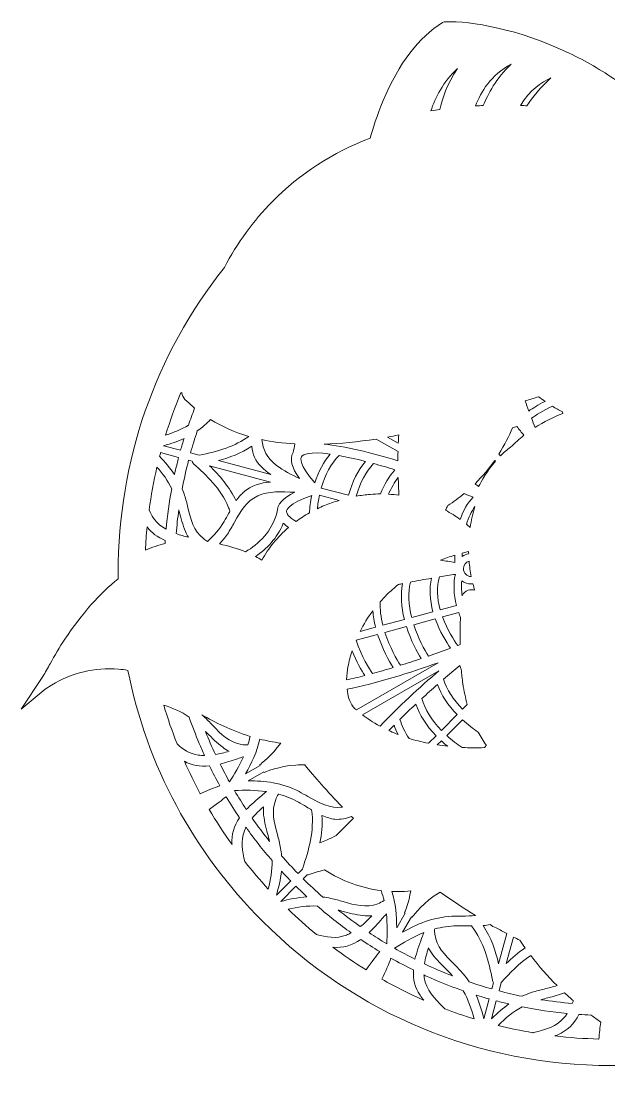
# Model space of a CAD drawing. Header units: millimetres. Extents: x 29 to 1471, y -326 to -22.
# Drawn here: x 1130 to 1299.6, y -326 to -22.5 of the extents above; entities that cross this region are included whole.
import ezdxf

# ---------------------------------------------------------------- set-up
doc = ezdxf.new("R2010")
doc.units = ezdxf.units.MM
doc.header["$MEASUREMENT"] = 0
doc.layers.add('Layer 1', color=7, linetype='Continuous')

msp = doc.modelspace()

# ---------------------------------------------------------------- linework, layer by layer
at = {"layer": 'Layer 1', "lineweight": 0}
for points, knots in [([(1463.9, -133.42), (1463.9, -133.42), (1462.07, -134.56), (1462.07, -134.56), (1456.36, -138.13), (1449.52, -139.77), (1442.81, -139.19), (1440.37, -138.98), (1437.94, -138.49), (1435.39, -137.71), (1428.45, -116.33), (1416.78, -97.34), (1400.7, -81.25), (1374.27, -54.82), (1339.14, -40.05), (1301.78, -39.64), (1297.49, -36.67), (1292.9, -34.01), (1288.14, -31.74), (1273.47, -24.73), (1259.79, -22.49), (1252.54, -22.68), (1252.54, -22.68), (1252.05, -22.7), (1252.05, -22.7), (1252.05, -22.7), (1251.64, -22.95), (1251.64, -22.95), (1244.8, -27.12), (1239.04, -34.68), (1234.52, -45.42), (1232.7, -49.74), (1231.48, -53.66), (1230.77, -56.25), (1219.95, -60.39), (1210.45, -66.56), (1202.53, -74.6), (1197.06, -80.14), (1192.4, -86.54), (1188.68, -93.62), (1168.65, -118.86), (1158.07, -149.33), (1158.07, -181.75), (1158.07, -182.17), (1158.08, -182.59), (1158.08, -183.01), (1158.08, -183.01), (1158.09, -183.44), (1158.09, -183.44), (1152.75, -187.66), (1147.57, -193.5), (1142.68, -200.82), (1141.11, -203.18), (1139.75, -205.59), (1138.43, -207.94), (1137.75, -209.15), (1137.06, -210.4), (1136.32, -211.64), (1136.32, -211.64), (1130.04, -221.01), (1130.04, -221.01), (1130.04, -221.01), (1137.02, -215.28), (1137.02, -215.28), (1137.02, -215.28), (1138.86, -214.13), (1138.86, -214.13), (1144.57, -210.56), (1151.4, -208.92), (1158.12, -209.5), (1159, -209.58), (1159.91, -209.69), (1160.84, -209.85), (1166.31, -237.27), (1179.74, -262.3), (1199.7, -282.25), (1226.54, -309.1), (1262.23, -323.88), (1300.2, -323.88), (1308.42, -323.88), (1316.69, -323.17), (1324.77, -321.77), (1332.93, -324.47), (1341.22, -326.02), (1347.51, -326.02), (1347.82, -326.02), (1348.11, -326.01), (1348.39, -326.01), (1348.39, -326.01), (1348.88, -325.99), (1348.88, -325.99), (1348.88, -325.99), (1349.3, -325.74), (1349.3, -325.74), (1354.84, -322.36), (1359.7, -316.71), (1363.75, -308.95), (1377.37, -302.13), (1389.8, -293.15), (1400.7, -282.25), (1427.54, -255.41), (1442.33, -219.72), (1442.33, -181.75), (1442.33, -176.61), (1442.05, -171.42), (1441.5, -166.3), (1447.3, -162.03), (1452.93, -155.83), (1458.25, -147.87), (1459.82, -145.52), (1461.16, -143.13), (1462.47, -140.8), (1463.08, -139.71), (1463.85, -138.35), (1464.61, -137.05), (1464.61, -137.05), (1470.89, -127.68), (1470.89, -127.68), (1470.89, -127.68), (1463.9, -133.42), (1463.9, -133.42)], [0, 0, 0, 0, 1, 1, 1, 2, 2, 2, 3, 3, 3, 4, 4, 4, 5, 5, 5, 6, 6, 6, 7, 7, 7, 8, 8, 8, 9, 9, 9, 10, 10, 10, 11, 11, 11, 12, 12, 12, 13, 13, 13, 14, 14, 14, 15, 15, 15, 16, 16, 16, 17, 17, 17, 18, 18, 18, 19, 19, 19, 20, 20, 20, 21, 21, 21, 22, 22, 22, 23, 23, 23, 24, 24, 24, 25, 25, 25, 26, 26, 26, 27, 27, 27, 28, 28, 28, 29, 29, 29, 30, 30, 30, 31, 31, 31, 32, 32, 32, 33, 33, 33, 34, 34, 34, 35, 35, 35, 36, 36, 36, 37, 37, 37, 38, 38, 38, 39, 39, 39, 40, 40, 40, 40]), ([(1255.97, -36.18), (1252.94, -40.58), (1251.51, -45.02), (1250.84, -48.02), (1249.98, -48.15), (1249.12, -48.29), (1248.26, -48.43), (1249.5, -44.57), (1251.77, -40.05), (1255.97, -36.18)], [0, 0, 0, 0, 1, 1, 1, 2, 2, 2, 3, 3, 3, 3]), ([(1271.43, -34.9), (1267.13, -38.9), (1264.66, -43.72), (1263.39, -46.86), (1262.65, -46.89), (1261.9, -46.92), (1261.16, -46.97), (1262.64, -42.9), (1265.57, -38.11), (1271.43, -34.9)], [0, 0, 0, 0, 1, 1, 1, 2, 2, 2, 3, 3, 3, 3]), ([(1282.82, -38.92), (1279.92, -41.56), (1277.6, -44.54), (1275.97, -46.94), (1275.36, -46.9), (1274.76, -46.87), (1274.15, -46.84), (1276.82, -42.36), (1280.18, -40.08), (1282.82, -38.92)], [0, 0, 0, 0, 1, 1, 1, 2, 2, 2, 3, 3, 3, 3]), ([(1176.07, -129.94), (1176.18, -129.86), (1176.29, -129.77), (1176.4, -129.69), (1176.45, -130.43), (1176.78, -131.14), (1177.31, -131.65), (1177.31, -131.65), (1177.84, -132.15), (1177.84, -132.15), (1177.84, -132.16), (1177.85, -132.17), (1177.85, -132.17), (1177.86, -132.17), (1177.86, -132.18), (1177.87, -132.18), (1178.6, -132.88), (1179.35, -133.55), (1180.12, -134.19), (1179.49, -135.79), (1178.89, -137.43), (1178.31, -139.09), (1176.26, -140.33), (1174.1, -141.23), (1171.75, -141.97), (1173, -137.89), (1174.45, -133.87), (1176.07, -129.94)], [0, 0, 0, 0, 1, 1, 1, 2, 2, 2, 3, 3, 3, 4, 4, 4, 5, 5, 5, 6, 6, 6, 7, 7, 7, 8, 8, 8, 9, 9, 9, 9]), ([(1279.34, -130.89), (1279.94, -131.35), (1280.56, -131.8), (1281.19, -132.23), (1279.23, -133.22), (1277.62, -134.24), (1276.51, -135.01), (1276.15, -134.05), (1275.8, -133.08), (1275.46, -132.12), (1276.69, -131.73), (1277.96, -131.33), (1279.34, -130.89)], [0, 0, 0, 0, 1, 1, 1, 2, 2, 2, 3, 3, 3, 4, 4, 4, 4]), ([(1286.21, -135.28), (1286.21, -135.28), (1286.33, -135.73), (1286.33, -135.73), (1283.51, -136.78), (1280.82, -138.13), (1278.3, -139.75), (1277.96, -138.87), (1277.62, -137.99), (1277.28, -137.09), (1278.42, -136.29), (1280.6, -134.87), (1283.32, -133.63), (1284.27, -134.21), (1285.23, -134.76), (1286.21, -135.28)], [0, 0, 0, 0, 1, 1, 1, 2, 2, 2, 3, 3, 3, 4, 4, 4, 5, 5, 5, 5]), ([(1182.49, -139.54), (1183.26, -138.89), (1184, -138.18), (1184.71, -137.48), (1188.04, -139.54), (1191.71, -141.16), (1195.76, -142.33), (1191.71, -145.22), (1187.06, -146.62), (1181.41, -147.79), (1181.41, -147.79), (1178.93, -147.12), (1178.93, -147.12), (1179.51, -145.03), (1180.17, -142.89), (1180.89, -140.76), (1181.44, -140.37), (1181.98, -139.96), (1182.49, -139.54)], [0, 0, 0, 0, 1, 1, 1, 2, 2, 2, 3, 3, 3, 4, 4, 4, 5, 5, 5, 6, 6, 6, 6]), ([(1275.1, -142.03), (1273.75, -143.1), (1272.46, -144.26), (1271.23, -145.49), (1270.24, -146.19), (1269.28, -146.99), (1268.35, -147.91), (1268.35, -147.91), (1267.88, -147.44), (1267.88, -147.44), (1269.53, -144.82), (1270.81, -142.24), (1271.79, -139.88), (1272.21, -139.73), (1272.63, -139.6), (1273.05, -139.5), (1273.75, -140.35), (1274.43, -141.2), (1275.1, -142.03)], [0, 0, 0, 0, 1, 1, 1, 2, 2, 2, 3, 3, 3, 4, 4, 4, 5, 5, 5, 6, 6, 6, 6]), ([(1238.85, -144.3), (1238.85, -144.3), (1235.78, -142.53), (1235.78, -142.53), (1236.83, -142.34), (1237.89, -142.15), (1238.97, -141.93), (1238.91, -142.72), (1238.88, -143.51), (1238.85, -144.3)], [0, 0, 0, 0, 1, 1, 1, 2, 2, 2, 3, 3, 3, 3]), ([(1177.06, -142.94), (1176.7, -144.08), (1176.37, -145.23), (1176.05, -146.35), (1176.05, -146.35), (1171.11, -145.03), (1171.11, -145.03), (1173.41, -144.41), (1175.33, -143.74), (1177.06, -142.94)], [0, 0, 0, 0, 1, 1, 1, 2, 2, 2, 3, 3, 3, 3]), ([(1197.42, -148.36), (1198.35, -150.42), (1200.14, -152.04), (1202.09, -153.33), (1202.09, -153.33), (1187.01, -149.29), (1187.01, -149.29), (1190.1, -148.47), (1193.45, -147.28), (1196.57, -145.16), (1196.73, -146.42), (1197.01, -147.47), (1197.42, -148.36)], [0, 0, 0, 0, 1, 1, 1, 2, 2, 2, 3, 3, 3, 4, 4, 4, 4]), ([(1209, -144.52), (1208.89, -145.35), (1208.72, -146.18), (1208.5, -147.01), (1207.49, -148.86), (1208.08, -151.27), (1210.36, -154.52), (1210.35, -154.52), (1210.35, -154.51), (1210.35, -154.51), (1208.07, -153.37), (1205.71, -152.19), (1203.77, -150.72), (1200.91, -148.56), (1199.87, -146.06), (1199.48, -143.26), (1202.46, -143.89), (1205.63, -144.32), (1209, -144.52)], [0, 0, 0, 0, 1, 1, 1, 2, 2, 2, 3, 3, 3, 4, 4, 4, 5, 5, 5, 6, 6, 6, 6]), ([(1238.78, -146.73), (1238.76, -147.61), (1238.76, -148.5), (1238.76, -149.38), (1231.15, -147.04), (1223.28, -145.06), (1217.45, -144.61), (1222.12, -144.44), (1227.12, -143.93), (1232.47, -143.09), (1232.47, -143.09), (1238.78, -146.73), (1238.78, -146.73)], [0, 0, 0, 0, 1, 1, 1, 2, 2, 2, 3, 3, 3, 4, 4, 4, 4]), ([(1170.3, -147.03), (1170.3, -147.03), (1175.5, -148.42), (1175.5, -148.42), (1175.07, -150.07), (1174.67, -151.72), (1174.31, -153.36), (1173.04, -151.43), (1171.57, -149.7), (1170.02, -148.09), (1170.11, -147.74), (1170.21, -147.38), (1170.3, -147.03)], [0, 0, 0, 0, 1, 1, 1, 2, 2, 2, 3, 3, 3, 4, 4, 4, 4]), ([(1210.94, -148.2), (1211.4, -147.54), (1213.1, -146.59), (1219.23, -147.44), (1217.32, -149.69), (1215.84, -152.48), (1214.8, -155.77), (1210.12, -150.37), (1210.65, -148.62), (1210.94, -148.2)], [0, 0, 0, 0, 1, 1, 1, 2, 2, 2, 3, 3, 3, 3]), ([(1229.42, -149.57), (1227.23, -152.14), (1225.58, -155.42), (1224.52, -159.34), (1224.52, -159.34), (1216.64, -157.23), (1216.64, -157.23), (1217.74, -153.32), (1219.46, -150.17), (1221.76, -147.85), (1224.01, -148.26), (1226.58, -148.84), (1229.42, -149.57)], [0, 0, 0, 0, 1, 1, 1, 2, 2, 2, 3, 3, 3, 4, 4, 4, 4]), ([(1169.25, -151.22), (1170.9, -153.07), (1172.4, -155.11), (1173.49, -157.43), (1172.78, -161.28), (1172.24, -165.21), (1171.89, -169.13), (1171.23, -168.77), (1170.65, -168.38), (1170.12, -167.95), (1168.59, -166.72), (1167.65, -165.22), (1166.98, -163.57), (1167.55, -159.43), (1168.31, -155.3), (1169.25, -151.22)], [0, 0, 0, 0, 1, 1, 1, 2, 2, 2, 3, 3, 3, 4, 4, 4, 5, 5, 5, 5]), ([(1178.16, -162.85), (1177.88, -161.7), (1177.59, -160.51), (1177.21, -159.35), (1177.02, -158.74), (1176.79, -158.13), (1176.53, -157.5), (1177.05, -154.72), (1177.67, -151.93), (1178.38, -149.19), (1178.38, -149.19), (1179.41, -149.47), (1179.41, -149.47), (1179.45, -149.76), (1179.59, -150.03), (1179.83, -150.25), (1183.51, -153.62), (1187.68, -157.44), (1189.81, -162.63), (1189.97, -163), (1190.12, -163.41), (1190.29, -163.9), (1190.18, -164.1), (1190.07, -164.3), (1189.96, -164.5), (1189.5, -165.35), (1189.06, -166.16), (1188.59, -166.92), (1187.24, -169.1), (1185.69, -170.98), (1183.87, -172.67), (1183.42, -172.4), (1183.02, -172.12), (1182.65, -171.82), (1182.65, -171.82), (1182.65, -171.82), (1182.65, -171.82), (1179.78, -169.51), (1178.99, -166.28), (1178.16, -162.85)], [0, 0, 0, 0, 1, 1, 1, 2, 2, 2, 3, 3, 3, 4, 4, 4, 5, 5, 5, 6, 6, 6, 7, 7, 7, 8, 8, 8, 9, 9, 9, 10, 10, 10, 11, 11, 11, 12, 12, 12, 13, 13, 13, 13]), ([(1194.14, -158.53), (1193.42, -159.17), (1192.75, -159.95), (1192.06, -160.94), (1190.22, -156.96), (1187.36, -153.71), (1184.38, -150.8), (1184.38, -150.8), (1201.95, -155.51), (1201.95, -155.51), (1199.21, -155.72), (1196.44, -156.47), (1194.14, -158.53)], [0, 0, 0, 0, 1, 1, 1, 2, 2, 2, 3, 3, 3, 4, 4, 4, 4]), ([(1230.77, -159.07), (1229.43, -159.18), (1228.08, -159.36), (1226.71, -159.61), (1227.8, -155.71), (1229.49, -152.54), (1231.75, -150.19), (1233.69, -150.72), (1235.75, -151.32), (1237.87, -151.97), (1236.17, -153.89), (1234.79, -156.23), (1233.75, -158.94), (1232.75, -158.95), (1231.76, -158.99), (1230.77, -159.07)], [0, 0, 0, 0, 1, 1, 1, 2, 2, 2, 3, 3, 3, 4, 4, 4, 5, 5, 5, 5]), ([(1261.01, -156), (1263.22, -153.81), (1265.1, -151.53), (1266.67, -149.27), (1266.67, -149.27), (1266.88, -149.48), (1266.88, -149.48), (1264.42, -152.31), (1262.81, -155.25), (1262.04, -156.83), (1261.7, -156.56), (1261.35, -156.28), (1261.01, -156)], [0, 0, 0, 0, 1, 1, 1, 2, 2, 2, 3, 3, 3, 4, 4, 4, 4]), ([(1236.06, -159.01), (1236.83, -157.18), (1237.76, -155.56), (1238.85, -154.17), (1238.9, -155.87), (1238.97, -157.58), (1239.06, -159.3), (1238.06, -159.17), (1237.06, -159.07), (1236.06, -159.01)], [0, 0, 0, 0, 1, 1, 1, 2, 2, 2, 3, 3, 3, 3]), ([(1203.93, -164.07), (1202.42, -169.81), (1198.61, -173.41), (1194.76, -175.64), (1192.48, -174.7), (1189.98, -173.94), (1187.28, -173.36), (1188.09, -172.5), (1188.85, -171.57), (1189.55, -170.55), (1189.55, -170.55), (1189.55, -170.55), (1189.55, -170.55), (1190.33, -169.41), (1191.01, -168.21), (1191.66, -167.04), (1193.41, -163.93), (1195.06, -160.99), (1198.35, -159.5), (1201.41, -158.11), (1205.23, -158.25), (1209, -158.47), (1205.51, -160.15), (1203.88, -161.96), (1203.93, -164.07)], [0, 0, 0, 0, 1, 1, 1, 2, 2, 2, 3, 3, 3, 4, 4, 4, 5, 5, 5, 6, 6, 6, 7, 7, 7, 8, 8, 8, 8]), ([(1206.64, -164.09), (1206.6, -163.58), (1207.02, -161.78), (1213.88, -159.42), (1213.53, -161.18), (1213.33, -162.87), (1213.22, -164.4), (1211.88, -165.16), (1210.59, -166.01), (1209.36, -166.92), (1207.17, -165.6), (1206.68, -164.64), (1206.64, -164.09)], [0, 0, 0, 0, 1, 1, 1, 2, 2, 2, 3, 3, 3, 4, 4, 4, 4]), ([(1221.76, -160.82), (1221.05, -161.03), (1220.33, -161.26), (1219.59, -161.51), (1218.2, -161.99), (1216.84, -162.56), (1215.52, -163.2), (1215.65, -161.97), (1215.84, -160.65), (1216.13, -159.31), (1216.13, -159.31), (1221.76, -160.82), (1221.76, -160.82)], [0, 0, 0, 0, 1, 1, 1, 2, 2, 2, 3, 3, 3, 4, 4, 4, 4]), ([(1260.42, -159.86), (1258.82, -161.59), (1257.58, -163.74), (1256.7, -166.28), (1255.37, -165.33), (1253.96, -164.45), (1252.48, -163.65), (1252.68, -163.18), (1252.88, -162.73), (1253.11, -162.29), (1254.81, -161.2), (1256.38, -160.06), (1257.83, -158.86), (1258.71, -159.2), (1259.57, -159.53), (1260.42, -159.86)], [0, 0, 0, 0, 1, 1, 1, 2, 2, 2, 3, 3, 3, 4, 4, 4, 5, 5, 5, 5]), ([(1178.32, -171.43), (1177.18, -171.15), (1175.96, -170.82), (1174.79, -170.4), (1174.98, -168.13), (1175.23, -165.83), (1175.54, -163.56), (1175.57, -163.68), (1175.61, -163.8), (1175.64, -163.92), (1176.15, -165.86), (1176.68, -167.87), (1177.49, -169.79), (1177.73, -170.36), (1178.01, -170.91), (1178.32, -171.43)], [0, 0, 0, 0, 1, 1, 1, 2, 2, 2, 3, 3, 3, 4, 4, 4, 5, 5, 5, 5]), ([(1259.6, -168.59), (1259.6, -168.59), (1258.65, -167.79), (1258.65, -167.79), (1258.6, -167.75), (1258.56, -167.72), (1258.51, -167.68), (1259.11, -165.72), (1259.94, -164.02), (1260.97, -162.58), (1260.37, -164.54), (1259.91, -166.54), (1259.6, -168.59)], [0, 0, 0, 0, 1, 1, 1, 2, 2, 2, 3, 3, 3, 4, 4, 4, 4]), ([(1166.4, -168.47), (1167.66, -170.15), (1169.37, -171.42), (1171.63, -172.39), (1171.62, -172.66), (1171.61, -172.94), (1171.59, -173.22), (1169.69, -173.69), (1167.79, -174.35), (1165.9, -175.19), (1166.01, -172.95), (1166.18, -170.71), (1166.4, -168.47)], [0, 0, 0, 0, 1, 1, 1, 2, 2, 2, 3, 3, 3, 4, 4, 4, 4]), ([(1199.49, -178.06), (1198.91, -177.69), (1198.3, -177.34), (1197.67, -177.01), (1200.89, -174.84), (1203.89, -171.76), (1205.67, -167.39), (1206.12, -167.81), (1206.64, -168.22), (1207.23, -168.62), (1204.06, -171.35), (1201.4, -174.56), (1199.49, -178.06)], [0, 0, 0, 0, 1, 1, 1, 2, 2, 2, 3, 3, 3, 4, 4, 4, 4]), ([(1259.15, -175.54), (1259.15, -175.76), (1259.16, -175.97), (1259.17, -176.18), (1258.49, -176.3), (1257.85, -176.57), (1257.29, -176.98), (1257.29, -176.69), (1257.29, -176.37), (1257.3, -176.03), (1257.3, -176.03), (1259.15, -175.54), (1259.15, -175.54)], [0, 0, 0, 0, 1, 1, 1, 2, 2, 2, 3, 3, 3, 4, 4, 4, 4]), ([(1251.06, -178.05), (1252.39, -177.53), (1253.74, -177.05), (1255.13, -176.64), (1255.14, -177.46), (1255.17, -178.16), (1255.21, -178.71), (1253.84, -178.5), (1252.45, -178.28), (1251.06, -178.05)], [0, 0, 0, 0, 1, 1, 1, 2, 2, 2, 3, 3, 3, 3]), ([(1259.92, -182.78), (1259.91, -182.78), (1259.91, -182.78), (1259.9, -182.78), (1258.65, -182.78), (1257.64, -181.77), (1257.64, -180.52), (1257.64, -179.49), (1258.34, -178.61), (1259.29, -178.35), (1259.42, -179.84), (1259.63, -181.32), (1259.92, -182.78)], [0, 0, 0, 0, 1, 1, 1, 2, 2, 2, 3, 3, 3, 4, 4, 4, 4]), ([(1240.62, -195.18), (1240.62, -195.18), (1234.42, -196.84), (1234.42, -196.84), (1233.82, -194.46), (1233.55, -192.2), (1233.61, -190.09), (1234.25, -189.37), (1234.9, -188.68), (1235.59, -188), (1236.64, -186.97), (1237.75, -185.98), (1238.92, -185.05), (1239.3, -184.97), (1239.69, -184.89), (1240.08, -184.82), (1239.51, -187.99), (1239.69, -191.47), (1240.62, -195.18)], [0, 0, 0, 0, 1, 1, 1, 2, 2, 2, 3, 3, 3, 4, 4, 4, 5, 5, 5, 6, 6, 6, 6]), ([(1248.87, -192.97), (1248.87, -192.97), (1242.73, -194.61), (1242.73, -194.61), (1241.78, -190.87), (1241.66, -187.43), (1242.35, -184.37), (1244.35, -183.99), (1246.39, -183.61), (1248.41, -183.26), (1247.75, -186.23), (1247.9, -189.48), (1248.87, -192.97)], [0, 0, 0, 0, 1, 1, 1, 2, 2, 2, 3, 3, 3, 4, 4, 4, 4]), ([(1255.32, -182.14), (1254.7, -184.89), (1254.81, -187.91), (1255.66, -191.15), (1255.66, -191.15), (1250.97, -192.4), (1250.97, -192.4), (1249.99, -188.89), (1249.9, -185.69), (1250.73, -182.87), (1252.27, -182.61), (1253.81, -182.37), (1255.32, -182.14)], [0, 0, 0, 0, 1, 1, 1, 2, 2, 2, 3, 3, 3, 4, 4, 4, 4]), ([(1259.9, -184.92), (1260.07, -184.92), (1260.23, -184.91), (1260.39, -184.89), (1260.55, -185.5), (1260.71, -186.1), (1260.89, -186.7), (1260.28, -186.51), (1259.61, -186.52), (1258.98, -186.74), (1258.2, -187.03), (1257.61, -187.6), (1257.28, -188.31), (1257.05, -186.79), (1257.02, -185.34), (1257.18, -183.98), (1257.94, -184.59), (1258.9, -184.92), (1259.9, -184.92)], [0, 0, 0, 0, 1, 1, 1, 2, 2, 2, 3, 3, 3, 4, 4, 4, 5, 5, 5, 6, 6, 6, 6]), ([(1232.31, -197.4), (1232.31, -197.4), (1227.83, -198.61), (1227.83, -198.61), (1228.88, -196.54), (1230.11, -194.54), (1231.53, -192.65), (1231.65, -194.19), (1231.9, -195.77), (1232.31, -197.4)], [0, 0, 0, 0, 1, 1, 1, 2, 2, 2, 3, 3, 3, 3]), ([(1256.81, -194.68), (1256.76, -195.03), (1256.76, -195.5), (1256.75, -196.38), (1256.7, -198.2), (1256.66, -200.25), (1256.69, -202.43), (1256.46, -202.52), (1256.24, -202.6), (1256.02, -202.69), (1255.01, -201.26), (1253.01, -198.18), (1251.64, -194.44), (1251.64, -194.44), (1256.28, -193.2), (1256.28, -193.2), (1256.45, -193.69), (1256.62, -194.16), (1256.81, -194.62), (1256.81, -194.62), (1256.81, -194.68), (1256.81, -194.68)], [0, 0, 0, 0, 1, 1, 1, 2, 2, 2, 3, 3, 3, 4, 4, 4, 5, 5, 5, 6, 6, 6, 7, 7, 7, 7]), ([(1245.45, -206.45), (1243.42, -207.14), (1241.42, -207.79), (1239.49, -208.39), (1238.47, -206.77), (1236.4, -203.21), (1235.01, -198.9), (1235.01, -198.9), (1241.21, -197.24), (1241.21, -197.24), (1242.47, -201.19), (1244.28, -204.53), (1245.45, -206.45)], [0, 0, 0, 0, 1, 1, 1, 2, 2, 2, 3, 3, 3, 4, 4, 4, 4]), ([(1253.93, -203.46), (1251.81, -204.24), (1249.66, -205.01), (1247.54, -205.74), (1246.42, -203.92), (1244.59, -200.62), (1243.32, -196.67), (1243.32, -196.67), (1249.52, -195.01), (1249.52, -195.01), (1250.84, -198.66), (1252.71, -201.7), (1253.93, -203.46)], [0, 0, 0, 0, 1, 1, 1, 2, 2, 2, 3, 3, 3, 4, 4, 4, 4]), ([(1232.9, -199.46), (1234.22, -203.61), (1236.13, -207.07), (1237.36, -209.05), (1235.29, -209.68), (1233.29, -210.26), (1231.41, -210.77), (1230.6, -209.55), (1228.27, -205.8), (1226.7, -201.13), (1226.7, -201.13), (1232.9, -199.46), (1232.9, -199.46)], [0, 0, 0, 0, 1, 1, 1, 2, 2, 2, 3, 3, 3, 4, 4, 4, 4]), ([(1229.22, -211.35), (1227.34, -211.84), (1225.58, -212.25), (1223.96, -212.6), (1224, -211.17), (1224.17, -209.86), (1224.35, -208.86), (1224.63, -207.3), (1225.02, -205.74), (1225.52, -204.21), (1226.82, -207.4), (1228.32, -209.94), (1229.22, -211.35)], [0, 0, 0, 0, 1, 1, 1, 2, 2, 2, 3, 3, 3, 4, 4, 4, 4]), ([(1250.33, -207.64), (1250.33, -207.64), (1226.76, -221.25), (1226.76, -221.25), (1226.41, -220.94), (1226.1, -220.66), (1225.84, -220.41), (1224.79, -218.91), (1224.28, -217.11), (1224.07, -215.32), (1232.38, -213.68), (1242.47, -210.42), (1250.33, -207.64)], [0, 0, 0, 0, 1, 1, 1, 2, 2, 2, 3, 3, 3, 4, 4, 4, 4]), ([(1257.5, -213.68), (1257.81, -215.78), (1258.24, -217.78), (1258.76, -219.69), (1258.76, -219.69), (1257.37, -221.08), (1257.37, -221.08), (1254.68, -218.31), (1252.85, -215.4), (1251.92, -212.41), (1253.47, -211.07), (1255.04, -209.73), (1256.62, -208.41), (1256.74, -208.8), (1256.88, -209.18), (1257.03, -209.55), (1257.15, -210.92), (1257.3, -212.3), (1257.5, -213.68)], [0, 0, 0, 0, 1, 1, 1, 2, 2, 2, 3, 3, 3, 4, 4, 4, 5, 5, 5, 6, 6, 6, 6]), ([(1233.61, -225.97), (1231.55, -224.85), (1229.86, -223.71), (1228.53, -222.7), (1228.53, -222.7), (1250.59, -209.97), (1250.59, -209.97), (1245.1, -214.68), (1238.71, -220.48), (1233.61, -225.97)], [0, 0, 0, 0, 1, 1, 1, 2, 2, 2, 3, 3, 3, 3]), ([(1245.68, -217.95), (1247.12, -216.64), (1248.62, -215.29), (1250.17, -213.93), (1251.27, -216.96), (1253.17, -219.88), (1255.83, -222.62), (1255.83, -222.62), (1251.29, -227.17), (1251.29, -227.17), (1248.44, -224.23), (1246.55, -221.13), (1245.68, -217.95)], [0, 0, 0, 0, 1, 1, 1, 2, 2, 2, 3, 3, 3, 4, 4, 4, 4]), ([(1171.21, -219.91), (1173.75, -220.7), (1176.25, -221.75), (1178.51, -223.32), (1179.44, -225.96), (1180.43, -228.52), (1181.45, -230.94), (1181.91, -232.03), (1182.41, -233.15), (1183, -234.44), (1182.35, -234.44), (1181.74, -234.39), (1181.16, -234.3), (1178.64, -233.91), (1176.77, -232.64), (1175.04, -231.04), (1173.6, -227.4), (1172.33, -223.68), (1171.21, -219.91)], [0, 0, 0, 0, 1, 1, 1, 2, 2, 2, 3, 3, 3, 4, 4, 4, 5, 5, 5, 6, 6, 6, 6]), ([(1249.75, -228.71), (1249.75, -228.71), (1247.56, -230.9), (1247.56, -230.9), (1245.52, -230.48), (1243.67, -230), (1241.99, -229.47), (1240.76, -227.68), (1239.87, -225.85), (1239.33, -223.98), (1240.76, -222.57), (1242.31, -221.08), (1243.93, -219.57), (1245, -222.76), (1246.95, -225.83), (1249.75, -228.71)], [0, 0, 0, 0, 1, 1, 1, 2, 2, 2, 3, 3, 3, 4, 4, 4, 5, 5, 5, 5]), ([(1196.1, -228.9), (1195.93, -229.73), (1195.72, -230.55), (1195.47, -231.37), (1194.84, -231.37), (1194.25, -231.32), (1193.69, -231.24), (1190.05, -230.67), (1187.75, -228.26), (1185.31, -225.71), (1184.5, -224.86), (1183.65, -223.98), (1182.75, -223.15), (1182.57, -222.99), (1182.38, -222.84), (1182.2, -222.68), (1185.91, -224.81), (1190.63, -227.2), (1196.1, -228.9)], [0, 0, 0, 0, 1, 1, 1, 2, 2, 2, 3, 3, 3, 4, 4, 4, 5, 5, 5, 6, 6, 6, 6]), ([(1261.91, -227.68), (1262.63, -229.03), (1263.42, -230.31), (1264.29, -231.51), (1264.1, -231.72), (1263.91, -231.93), (1263.72, -232.14), (1261.44, -232.22), (1259.28, -232.2), (1257.24, -232.09), (1255.85, -231.15), (1254.32, -230), (1252.83, -228.65), (1252.83, -228.65), (1257.37, -224.11), (1257.37, -224.11), (1258.9, -225.51), (1260.47, -226.7), (1261.91, -227.68)], [0, 0, 0, 0, 1, 1, 1, 2, 2, 2, 3, 3, 3, 4, 4, 4, 5, 5, 5, 6, 6, 6, 6]), ([(1183.67, -227.9), (1185.08, -229.33), (1186.55, -230.8), (1188.2, -232.05), (1188.79, -232.5), (1189.4, -232.88), (1190.03, -233.2), (1188.75, -233.58), (1187.43, -233.92), (1186.12, -234.15), (1185.11, -231.99), (1184.14, -229.74), (1183.23, -227.46), (1183.38, -227.61), (1183.52, -227.75), (1183.67, -227.9)], [0, 0, 0, 0, 1, 1, 1, 2, 2, 2, 3, 3, 3, 4, 4, 4, 5, 5, 5, 5]), ([(1238.8, -228.36), (1238.01, -228.06), (1237.27, -227.75), (1236.59, -227.44), (1236.44, -227.37), (1236.29, -227.3), (1236.14, -227.23), (1236.62, -226.73), (1237.11, -226.21), (1237.63, -225.69), (1237.95, -226.59), (1238.34, -227.48), (1238.8, -228.36)], [0, 0, 0, 0, 1, 1, 1, 2, 2, 2, 3, 3, 3, 4, 4, 4, 4]), ([(1199.02, -237.27), (1199.02, -237.27), (1194.78, -239.72), (1194.78, -239.72), (1196.55, -236.68), (1198.13, -233.39), (1198.89, -229.69), (1200.82, -230.18), (1202.84, -230.57), (1204.93, -230.83), (1202.28, -234.55), (1199.35, -236.75), (1199.29, -236.79), (1199.29, -236.79), (1198.89, -237.09), (1198.89, -237.09), (1198.89, -237.09), (1199.02, -237.27), (1199.02, -237.27)], [0, 0, 0, 0, 1, 1, 1, 2, 2, 2, 3, 3, 3, 4, 4, 4, 5, 5, 5, 6, 6, 6, 6]), ([(1251.29, -230.2), (1251.89, -230.75), (1252.51, -231.27), (1253.12, -231.76), (1252.08, -231.65), (1251.09, -231.51), (1250.12, -231.36), (1250.12, -231.36), (1251.29, -230.2), (1251.29, -230.2)], [0, 0, 0, 0, 1, 1, 1, 2, 2, 2, 3, 3, 3, 3]), ([(1177.15, -236.09), (1179.28, -237.28), (1181.64, -237.71), (1184.41, -237.42), (1185.34, -239.32), (1186.35, -241.25), (1187.4, -243.16), (1185.83, -243.67), (1183.83, -244.52), (1181.74, -245.47), (1180.09, -242.41), (1178.56, -239.28), (1177.15, -236.09)], [0, 0, 0, 0, 1, 1, 1, 2, 2, 2, 3, 3, 3, 4, 4, 4, 4]), ([(1192.49, -235.33), (1193.05, -235.14), (1193.63, -234.95), (1194.21, -234.76), (1193.04, -237.4), (1191.54, -239.88), (1190.17, -242.03), (1189.24, -240.37), (1188.33, -238.65), (1187.45, -236.87), (1189.13, -236.46), (1190.83, -235.89), (1192.49, -235.33)], [0, 0, 0, 0, 1, 1, 1, 2, 2, 2, 3, 3, 3, 4, 4, 4, 4]), ([(1195.6, -241.72), (1195.6, -241.72), (1200.09, -239.12), (1200.09, -239.12), (1200.09, -239.12), (1200.18, -239.33), (1200.18, -239.33), (1200.18, -239.33), (1200.64, -239.13), (1200.64, -239.13), (1200.67, -239.11), (1204.4, -237.51), (1209.28, -237.16), (1210.16, -237.1), (1211.02, -237.08), (1211.86, -237.1), (1214.71, -240.55), (1218.37, -244.75), (1222.76, -249.32), (1219.12, -249.77), (1216.14, -248.1), (1212.8, -246.23), (1211.97, -245.77), (1211.11, -245.29), (1210.22, -244.83), (1205.26, -242.25), (1200.3, -241.72), (1195.6, -241.72)], [0, 0, 0, 0, 1, 1, 1, 2, 2, 2, 3, 3, 3, 4, 4, 4, 5, 5, 5, 6, 6, 6, 7, 7, 7, 8, 8, 8, 9, 9, 9, 9]), ([(1200.83, -244.84), (1200.38, -245.22), (1199.93, -245.6), (1199.49, -245.97), (1197.96, -247.25), (1196.38, -248.58), (1195.02, -250), (1193.87, -248.26), (1192.73, -246.42), (1191.61, -244.53), (1194.44, -244.41), (1197.65, -244.37), (1200.83, -244.84)], [0, 0, 0, 0, 1, 1, 1, 2, 2, 2, 3, 3, 3, 4, 4, 4, 4]), ([(1203.52, -247.08), (1203.72, -246.58), (1203.96, -246.08), (1204.27, -245.55), (1206.28, -246.1), (1208.16, -246.86), (1210.03, -247.86), (1210.78, -248.27), (1211.58, -248.75), (1212.43, -249.27), (1212.9, -249.55), (1213.38, -249.84), (1213.87, -250.13), (1214.69, -256.14), (1213.05, -261.71), (1211.3, -266.9), (1211.3, -266.92), (1211.29, -266.94), (1211.29, -266.96), (1211.24, -267.05), (1211.21, -267.15), (1211.2, -267.26), (1211.2, -267.26), (1209.96, -268.49), (1209.96, -268.49), (1208.31, -266.79), (1206.7, -265.06), (1205.19, -263.32), (1205.13, -262.59), (1205.04, -261.86), (1204.92, -261.17), (1204.68, -259.81), (1204.32, -258.47), (1203.98, -257.18), (1203.06, -253.73), (1202.19, -250.47), (1203.52, -247.08)], [0, 0, 0, 0, 1, 1, 1, 2, 2, 2, 3, 3, 3, 4, 4, 4, 5, 5, 5, 6, 6, 6, 7, 7, 7, 8, 8, 8, 9, 9, 9, 10, 10, 10, 11, 11, 11, 12, 12, 12, 12]), ([(1190.89, -259.94), (1190.9, -260), (1190.9, -260.07), (1190.91, -260.14), (1188.55, -256.85), (1186.34, -253.46), (1184.28, -249.98), (1186.48, -248.44), (1188.1, -247.22), (1189.2, -246.3), (1190.45, -248.42), (1191.74, -250.48), (1193.04, -252.41), (1191.43, -254.77), (1190.73, -257.23), (1190.89, -259.94)], [0, 0, 0, 0, 1, 1, 1, 2, 2, 2, 3, 3, 3, 4, 4, 4, 5, 5, 5, 5]), ([(1199.97, -249.19), (1199.92, -249.74), (1199.92, -250.3), (1199.96, -250.87), (1200.08, -252.97), (1200.63, -255), (1201.17, -256.96), (1201.36, -257.7), (1201.57, -258.46), (1201.75, -259.21), (1200.01, -257.04), (1198.33, -254.79), (1196.72, -252.49), (1197.7, -251.32), (1198.83, -250.22), (1199.97, -249.19)], [0, 0, 0, 0, 1, 1, 1, 2, 2, 2, 3, 3, 3, 4, 4, 4, 5, 5, 5, 5]), ([(1216.83, -251.7), (1218.23, -252.33), (1219.44, -252.69), (1220.58, -252.8), (1222.2, -252.96), (1223.84, -252.62), (1225.41, -252.03), (1225.58, -252.2), (1225.75, -252.37), (1225.92, -252.54), (1225.92, -252.54), (1220.97, -257.49), (1220.97, -257.49), (1220.15, -257.93), (1219.23, -258.38), (1218.17, -258.82), (1218.17, -258.82), (1216.23, -259.62), (1216.23, -259.62), (1216.76, -257.1), (1217.04, -254.46), (1216.83, -251.7)], [0, 0, 0, 0, 1, 1, 1, 2, 2, 2, 3, 3, 3, 4, 4, 4, 5, 5, 5, 6, 6, 6, 7, 7, 7, 7]), ([(1201.35, -272.94), (1199, -270.38), (1196.74, -267.75), (1194.59, -265.03), (1193.82, -262.02), (1193.28, -259.13), (1194.46, -256.15), (1194.59, -255.81), (1194.74, -255.47), (1194.93, -255.13), (1197.29, -258.47), (1199.82, -261.7), (1202.45, -264.75), (1202.48, -267.57), (1202.02, -270.33), (1201.35, -272.94)], [0, 0, 0, 0, 1, 1, 1, 2, 2, 2, 3, 3, 3, 4, 4, 4, 5, 5, 5, 5]), ([(1205.14, -267.76), (1206, -268.7), (1206.91, -269.66), (1207.84, -270.61), (1207.84, -270.61), (1203.71, -274.74), (1203.71, -274.74), (1204.33, -272.6), (1204.89, -270.24), (1205.14, -267.76)], [0, 0, 0, 0, 1, 1, 1, 2, 2, 2, 3, 3, 3, 3]), ([(1217.54, -267.43), (1222.71, -270.67), (1228.19, -272.66), (1233.88, -273.38), (1234.23, -274.33), (1234.53, -275.29), (1234.77, -276.28), (1234.15, -276.65), (1233.56, -276.94), (1232.96, -277.17), (1229.53, -278.5), (1226.33, -277.56), (1222.94, -276.57), (1221.81, -276.24), (1220.64, -275.9), (1219.44, -275.64), (1218.68, -275.48), (1217.91, -275.35), (1217.09, -275.26), (1215.12, -273.53), (1213.23, -271.77), (1211.46, -270.02), (1211.46, -270.02), (1212.6, -268.88), (1212.6, -268.88), (1212.69, -268.87), (1212.78, -268.85), (1212.86, -268.82), (1214.36, -268.35), (1215.93, -267.86), (1217.54, -267.43)], [0, 0, 0, 0, 1, 1, 1, 2, 2, 2, 3, 3, 3, 4, 4, 4, 5, 5, 5, 6, 6, 6, 7, 7, 7, 8, 8, 8, 9, 9, 9, 10, 10, 10, 10]), ([(1209.34, -272.14), (1210.37, -273.16), (1211.43, -274.18), (1212.51, -275.18), (1209.81, -275.37), (1207.19, -275.94), (1204.95, -276.54), (1204.95, -276.54), (1209.34, -272.14), (1209.34, -272.14)], [0, 0, 0, 0, 1, 1, 1, 2, 2, 2, 3, 3, 3, 3]), ([(1238.73, -273.68), (1240.05, -273.68), (1241.3, -273.61), (1242.47, -273.5), (1241.88, -276.92), (1240.87, -279.27), (1240.84, -279.33), (1240.84, -279.33), (1240.64, -279.79), (1240.64, -279.79), (1240.64, -279.79), (1240.85, -279.88), (1240.85, -279.88), (1240.85, -279.88), (1238.4, -284.12), (1238.4, -284.12), (1238.41, -280.69), (1238.15, -277.14), (1237.03, -273.64), (1237.59, -273.67), (1238.16, -273.68), (1238.73, -273.68)], [0, 0, 0, 0, 1, 1, 1, 2, 2, 2, 3, 3, 3, 4, 4, 4, 5, 5, 5, 6, 6, 6, 7, 7, 7, 7]), ([(1240.11, -285.44), (1240.11, -285.44), (1242.7, -280.95), (1242.7, -280.95), (1242.7, -280.95), (1242.88, -281.08), (1242.88, -281.08), (1242.88, -281.08), (1243.18, -280.68), (1243.18, -280.68), (1243.23, -280.61), (1246.14, -276.7), (1250.96, -273.83), (1254.3, -276.23), (1257.71, -278.49), (1261.14, -280.61), (1259.9, -280.72), (1258.61, -280.73), (1257.26, -280.75), (1256.31, -280.76), (1255.33, -280.78), (1254.33, -280.82), (1248.74, -281.08), (1244.18, -283.1), (1240.11, -285.44)], [0, 0, 0, 0, 1, 1, 1, 2, 2, 2, 3, 3, 3, 4, 4, 4, 5, 5, 5, 6, 6, 6, 7, 7, 7, 8, 8, 8, 8]), ([(1207.07, -278.77), (1209.78, -278.12), (1212.63, -277.69), (1215.52, -277.88), (1218.64, -280.6), (1221.92, -283.19), (1225.28, -285.59), (1224.81, -285.85), (1224.35, -286.06), (1223.9, -286.24), (1220.93, -287.39), (1218.14, -286.85), (1215.25, -286.04), (1212.44, -283.74), (1209.71, -281.32), (1207.07, -278.77)], [0, 0, 0, 0, 1, 1, 1, 2, 2, 2, 3, 3, 3, 4, 4, 4, 5, 5, 5, 5]), ([(1222.61, -279.29), (1224.55, -279.82), (1226.56, -280.36), (1228.61, -280.62), (1229.49, -280.73), (1230.36, -280.75), (1231.2, -280.68), (1230.19, -281.73), (1229.09, -282.83), (1227.91, -283.79), (1225.75, -282.27), (1223.62, -280.67), (1221.54, -279), (1221.9, -279.1), (1222.26, -279.2), (1222.61, -279.29)], [0, 0, 0, 0, 1, 1, 1, 2, 2, 2, 3, 3, 3, 4, 4, 4, 5, 5, 5, 5]), ([(1234.23, -281.46), (1234.62, -281.02), (1235.02, -280.56), (1235.43, -280.12), (1235.75, -283.1), (1235.67, -286.12), (1235.54, -288.74), (1235.54, -288.74), (1235.54, -288.74), (1235.54, -288.75), (1233.81, -287.71), (1232.09, -286.62), (1230.42, -285.51), (1231.75, -284.26), (1233.01, -282.84), (1234.23, -281.46)], [0, 0, 0, 0, 1, 1, 1, 2, 2, 2, 3, 3, 3, 4, 4, 4, 5, 5, 5, 5]), ([(1249.39, -285.98), (1249.34, -285.62), (1249.31, -285.24), (1249.29, -284.85), (1249.33, -284.72), (1249.37, -284.59), (1249.42, -284.46), (1251.47, -283.91), (1253.52, -283.61), (1255.68, -283.55), (1256.53, -283.52), (1257.47, -283.54), (1258.46, -283.56), (1258.96, -283.58), (1259.48, -283.59), (1259.99, -283.59), (1263.63, -288.36), (1264.98, -293.94), (1266.04, -299.24), (1266.05, -299.27), (1266.05, -299.29), (1266.06, -299.31), (1266.09, -299.55), (1266.18, -299.78), (1266.33, -299.98), (1266.33, -299.98), (1265.85, -301.78), (1265.85, -301.78), (1263.73, -301.19), (1261.54, -300.51), (1259.32, -299.76), (1258.79, -298.93), (1258.24, -298.19), (1257.65, -297.48), (1256.76, -296.42), (1255.79, -295.44), (1254.84, -294.49), (1252.32, -291.96), (1249.93, -289.58), (1249.39, -285.98)], [0, 0, 0, 0, 1, 1, 1, 2, 2, 2, 3, 3, 3, 4, 4, 4, 5, 5, 5, 6, 6, 6, 7, 7, 7, 8, 8, 8, 9, 9, 9, 10, 10, 10, 11, 11, 11, 12, 12, 12, 13, 13, 13, 13]), ([(1263.34, -283.49), (1264.07, -283.42), (1264.74, -283.32), (1265.35, -283.18), (1265.84, -283.65), (1266.44, -283.98), (1267.13, -284.13), (1268.13, -284.69), (1269.14, -285.24), (1270.14, -285.77), (1270.14, -285.77), (1267.79, -294.52), (1267.79, -294.52), (1266.89, -290.75), (1265.64, -286.91), (1263.34, -283.49)], [0, 0, 0, 0, 1, 1, 1, 2, 2, 2, 3, 3, 3, 4, 4, 4, 5, 5, 5, 5]), ([(1219.98, -289.74), (1222.87, -290.01), (1225.44, -289.29), (1228.01, -287.49), (1229.78, -288.69), (1231.62, -289.86), (1233.49, -290.99), (1232.51, -292.18), (1231.22, -293.93), (1229.58, -296.28), (1226.3, -294.24), (1223.1, -292.06), (1219.98, -289.74)], [0, 0, 0, 0, 1, 1, 1, 2, 2, 2, 3, 3, 3, 4, 4, 4, 4]), ([(1246.19, -285.53), (1246, -286.09), (1245.8, -286.64), (1245.6, -287.19), (1244.88, -289.17), (1244.14, -291.2), (1243.68, -293.21), (1241.69, -292.22), (1239.71, -291.16), (1237.78, -290.05), (1240.22, -288.49), (1243.08, -286.77), (1246.19, -285.53)], [0, 0, 0, 0, 1, 1, 1, 2, 2, 2, 3, 3, 3, 4, 4, 4, 4]), ([(1272.08, -286.79), (1272.69, -287.11), (1273.3, -287.42), (1273.9, -287.72), (1274.41, -288.48), (1274.93, -289.22), (1275.45, -289.95), (1273.4, -291.33), (1271.62, -292.91), (1270.02, -294.47), (1270.02, -294.47), (1272.08, -286.79), (1272.08, -286.79)], [0, 0, 0, 0, 1, 1, 1, 2, 2, 2, 3, 3, 3, 4, 4, 4, 4]), ([(1247.56, -289.95), (1247.75, -290.32), (1247.97, -290.69), (1248.2, -291.04), (1249.37, -292.8), (1250.86, -294.28), (1252.3, -295.71), (1253.04, -296.46), (1253.81, -297.22), (1254.52, -298.01), (1251.75, -296.94), (1249.03, -295.78), (1246.41, -294.55), (1246.65, -293), (1247.08, -291.45), (1247.56, -289.95)], [0, 0, 0, 0, 1, 1, 1, 2, 2, 2, 3, 3, 3, 4, 4, 4, 5, 5, 5, 5]), ([(1234.11, -298.97), (1235.13, -296.8), (1236.11, -294.6), (1236.74, -292.89), (1238.84, -294.07), (1241.01, -295.21), (1243.22, -296.3), (1243.07, -299.01), (1243.7, -301.4), (1245.14, -303.57), (1245.48, -304.08), (1245.85, -304.57), (1246.23, -305.04), (1242.1, -303.22), (1238.05, -301.2), (1234.11, -298.97)], [0, 0, 0, 0, 1, 1, 1, 2, 2, 2, 3, 3, 3, 4, 4, 4, 5, 5, 5, 5]), ([(1268.57, -299.91), (1271.02, -297.24), (1273.71, -294.31), (1277.05, -292.12), (1279.47, -295.29), (1282.04, -298.18), (1284.65, -300.79), (1283.47, -301.19), (1282.23, -301.5), (1280.96, -301.81), (1279.81, -302.09), (1278.63, -302.38), (1277.46, -302.75), (1276.5, -303.06), (1275.54, -303.44), (1274.59, -303.89), (1272.4, -303.44), (1270.16, -302.92), (1267.92, -302.34), (1267.92, -302.34), (1268.57, -299.91), (1268.57, -299.91)], [0, 0, 0, 0, 1, 1, 1, 2, 2, 2, 3, 3, 3, 4, 4, 4, 5, 5, 5, 6, 6, 6, 7, 7, 7, 7]), ([(1252.26, -307.51), (1252.1, -307.35), (1251.94, -307.19), (1251.78, -307.03), (1249.26, -304.5), (1246.88, -302.11), (1246.34, -298.51), (1246.3, -298.26), (1246.27, -298.01), (1246.25, -297.74), (1247.55, -298.33), (1248.72, -298.85), (1249.83, -299.32), (1252.3, -300.36), (1254.91, -301.37), (1257.59, -302.3), (1259.04, -304.88), (1260, -307.68), (1260.71, -310.41), (1257.86, -309.54), (1255.04, -308.57), (1252.26, -307.51)], [0, 0, 0, 0, 1, 1, 1, 2, 2, 2, 3, 3, 3, 4, 4, 4, 5, 5, 5, 6, 6, 6, 7, 7, 7, 7]), ([(1289.33, -305.15), (1289.24, -305.42), (1289.14, -305.69), (1289.04, -305.96), (1286, -305.7), (1282.98, -305.33), (1280.02, -304.87), (1280.7, -304.68), (1281.37, -304.5), (1282.03, -304.33), (1283.62, -303.91), (1285.25, -303.47), (1286.83, -302.89), (1287.66, -303.67), (1288.5, -304.42), (1289.33, -305.15)], [0, 0, 0, 0, 1, 1, 1, 2, 2, 2, 3, 3, 3, 4, 4, 4, 5, 5, 5, 5]), ([(1263.53, -310.42), (1263.01, -308.21), (1262.32, -305.83), (1261.33, -303.54), (1262.6, -303.94), (1263.86, -304.32), (1265.08, -304.66), (1265.08, -304.66), (1263.53, -310.42), (1263.53, -310.42)], [0, 0, 0, 0, 1, 1, 1, 2, 2, 2, 3, 3, 3, 3]), ([(1267.14, -305.22), (1268.37, -305.54), (1269.59, -305.84), (1270.79, -306.12), (1269.17, -307.25), (1267.55, -308.62), (1265.76, -310.38), (1265.76, -310.38), (1267.14, -305.22), (1267.14, -305.22)], [0, 0, 0, 0, 1, 1, 1, 2, 2, 2, 3, 3, 3, 3]), ([(1277.65, -314.41), (1274.28, -313.84), (1270.93, -313.14), (1267.63, -312.32), (1269.82, -310.15), (1272, -308.33), (1274.59, -306.95), (1278.83, -307.79), (1283.2, -308.43), (1287.6, -308.84), (1287.37, -309.2), (1287.13, -309.54), (1286.88, -309.85), (1284.57, -312.72), (1281.33, -313.51), (1277.9, -314.34), (1277.82, -314.36), (1277.74, -314.39), (1277.65, -314.41)], [0, 0, 0, 0, 1, 1, 1, 2, 2, 2, 3, 3, 3, 4, 4, 4, 5, 5, 5, 6, 6, 6, 6]), ([(1296.73, -316.24), (1292.47, -316.13), (1288.24, -315.83), (1284.06, -315.33), (1284.32, -315.23), (1284.58, -315.12), (1284.84, -315.01), (1287.57, -313.86), (1289.58, -311.93), (1290.96, -309.12), (1292.11, -309.19), (1293.28, -309.26), (1294.47, -309.3), (1295.41, -310.01), (1296.34, -310.68), (1297.26, -311.32), (1297.05, -312.82), (1296.87, -314.52), (1296.73, -316.24)], [0, 0, 0, 0, 1, 1, 1, 2, 2, 2, 3, 3, 3, 4, 4, 4, 5, 5, 5, 6, 6, 6, 6])]:
    msp.add_open_spline(points, degree=3, knots=knots, dxfattribs=at)

doc.saveas('drawing.dxf')
